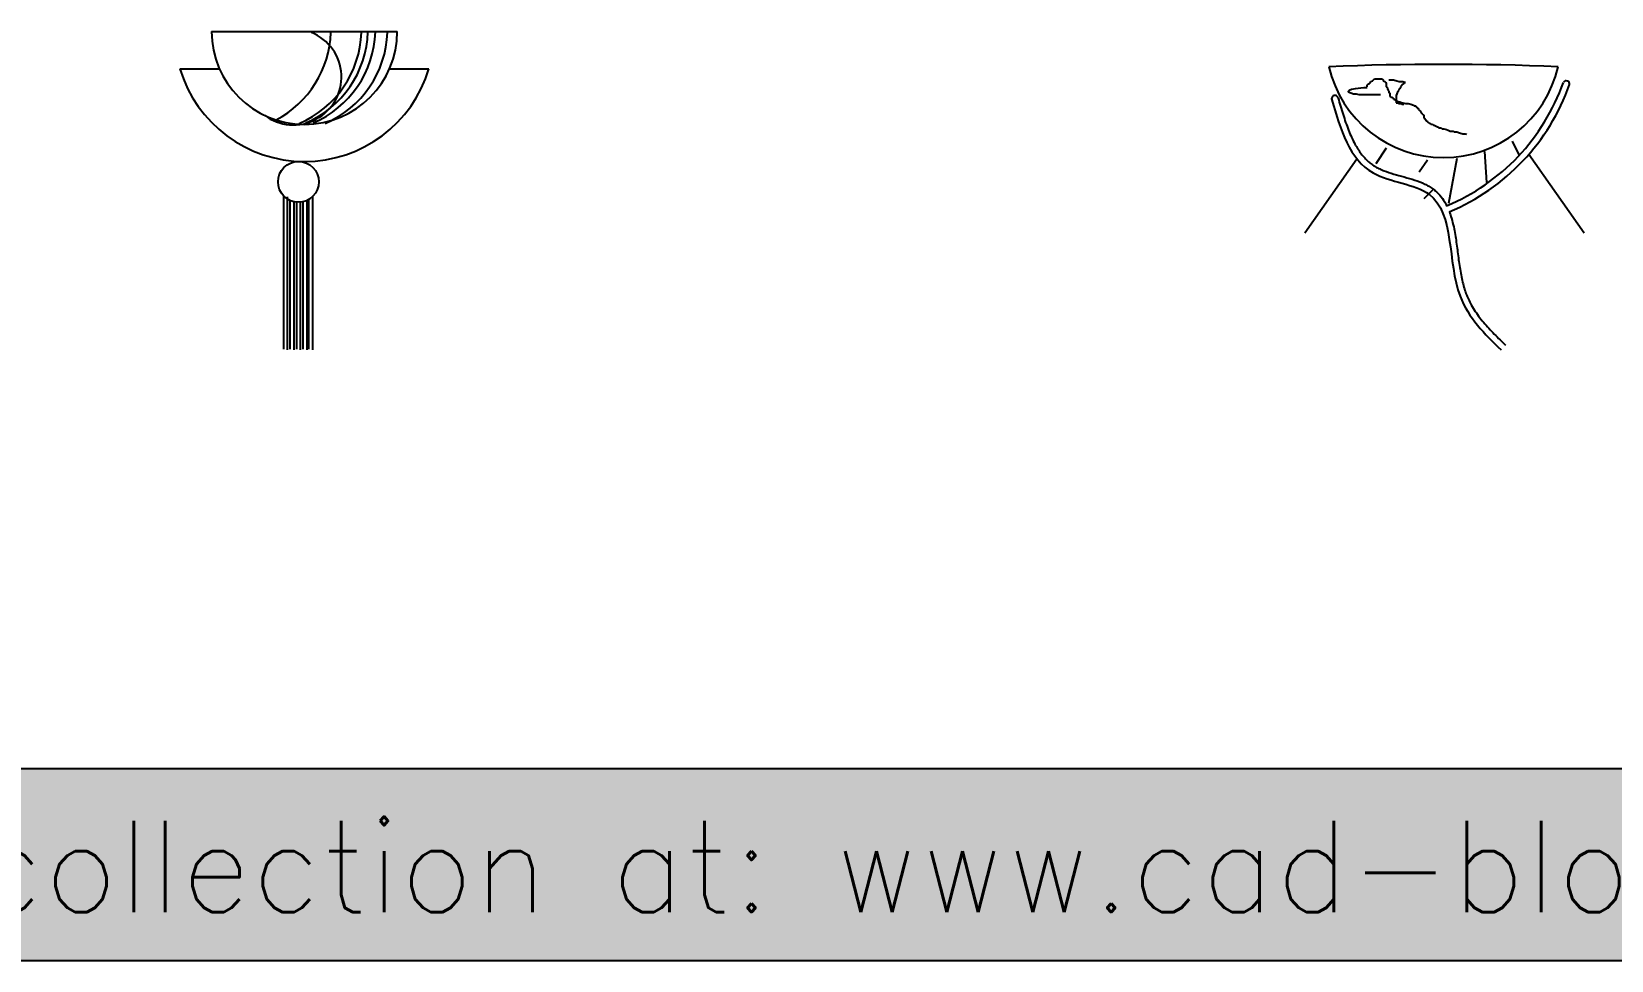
# Model space of a CAD drawing. Header units: millimetres. Extents: x 16558 to 27439, y -905 to 3871.
# Drawn here: x 24513 to 26215, y -905 to 96 of the extents above; entities that cross this region are included whole.
import ezdxf

# ---------------------------------------------------------------- set-up
doc = ezdxf.new("R2010")
doc.units = ezdxf.units.MM
doc.layers.add('www.cad-blocks.net', color=7, linetype='Continuous')
doc.styles.get("Standard").update_dxf_attribs({"font": 'arial.ttf'})

# ---------------------------------------------------------------- blocks, each defined once
blk = doc.blocks.new('A$C5457282A')
for p, q in [((34.2, 343), (234.2, 343)), ((0, 303), (42.5, 303)), ((225.8, 303), (268.3, 303)), ((111.6, 165.6), (111.6, 0.6)), ((115.7, 165), (115.7, 0)), ((118.6, 160.1), (118.6, 0.6)), ((122.7, 159.6), (122.7, 0)), ((125.6, 159.6), (125.6, 0.6)), ((129.7, 159.1), (129.7, 0)), ((132.6, 159.6), (132.6, 0.6)), ((136.7, 160.9), (136.7, 0)), ((138.6, 161.9), (138.6, 0.6)), ((142.7, 165), (142.7, 0))]:
    blk.add_line(p, q)
blk.add_circle((127.7, 181), 22)
for centre, radius, start, end in [((134.2, 343), 100, 180, 0), ((122.3, 294), 51.7, 232.9497, 67.9636), ((51.9, 345.8), 110.8, 297.7989, 358.0273), ((84.9, 345.8), 110.8, 293.254, 358.0273), ((91.9, 346.4), 110.8, 293.254, 358.0273), ((99.9, 346.4), 110.8, 293.254, 358.0273), ((112.9, 345.8), 110.8, 293.254, 358.0273), ((134.2, 343), 140, 196.6015, 343.3985)]:
    blk.add_arc(centre, radius, start, end)
blk = doc.blocks.new('A$C68FA38C7')
for p, q in [((71, 289.1), (72.8, 289.8)), ((71, 289.1), (72.8, 289.8)), ((71, 289.1), (72.8, 289.8)), ((71, 289.1), (72.8, 289.8)), ((72.8, 289.8), (73.8, 290.8)), ((72.8, 289.8), (73.8, 290.8)), ((72.8, 289.8), (73.8, 290.8)), ((72.8, 289.8), (73.8, 290.8)), ((73.8, 290.8), (74.9, 291.9)), ((73.8, 290.8), (74.9, 291.9)), ((73.8, 290.8), (74.9, 291.9)), ((73.8, 290.8), (74.9, 291.9)), ((74.9, 291.9), (83.3, 291.9)), ((74.9, 291.9), (83.3, 291.9)), ((74.9, 291.9), (83.3, 291.9)), ((74.9, 291.9), (83.3, 291.9)), ((83.3, 291.9), (84.3, 290.8)), ((83.3, 291.9), (84.3, 290.8)), ((83.3, 291.9), (84.3, 290.8)), ((83.3, 291.9), (84.3, 290.8)), ((84.3, 290.8), (84.3, 289.8)), ((84.3, 290.8), (84.3, 289.8)), ((84.3, 290.8), (84.3, 289.8)), ((84.3, 290.8), (84.3, 289.8)), ((84.3, 289.8), (86.1, 289.1)), ((84.3, 289.8), (86.1, 289.1)), ((84.3, 289.8), (86.1, 289.1)), ((84.3, 289.8), (86.1, 289.1)), ((90.6, 290.8), (95.5, 290.8)), ((90.6, 290.8), (95.5, 290.8)), ((90.6, 290.8), (95.5, 290.8)), ((90.6, 290.8), (95.5, 290.8)), ((95.5, 290.8), (99, 289.8)), ((95.5, 290.8), (99, 289.8)), ((95.5, 290.8), (99, 289.8)), ((95.5, 290.8), (99, 289.8)), ((99, 289.8), (101.8, 289.1)), ((99, 289.8), (101.8, 289.1)), ((99, 289.8), (101.8, 289.1)), ((99, 289.8), (101.8, 289.1)), ((47.6, 279.6), (46.5, 278.6)), ((47.6, 279.6), (46.5, 278.6)), ((47.6, 279.6), (46.5, 278.6)), ((47.6, 279.6), (46.5, 278.6)), ((46.5, 278.6), (46.5, 277.9)), ((46.5, 278.6), (46.5, 277.9)), ((46.5, 278.6), (46.5, 277.9)), ((46.5, 278.6), (46.5, 277.9)), ((46.5, 277.9), (49.7, 276.8)), ((46.5, 277.9), (49.7, 276.8)), ((46.5, 277.9), (49.7, 276.8)), ((46.5, 277.9), (49.7, 276.8)), ((50.4, 280.7), (47.6, 279.6)), ((50.4, 280.7), (47.6, 279.6)), ((50.4, 280.7), (47.6, 279.6)), ((50.4, 280.7), (47.6, 279.6)), ((49.7, 276.8), (52.5, 275.8)), ((49.7, 276.8), (52.5, 275.8)), ((49.7, 276.8), (52.5, 275.8)), ((49.7, 276.8), (52.5, 275.8)), ((54.2, 281.4), (50.4, 280.7)), ((54.2, 281.4), (50.4, 280.7)), ((54.2, 281.4), (50.4, 280.7)), ((54.2, 281.4), (50.4, 280.7)), ((52.5, 275.8), (55.3, 275.8)), ((52.5, 275.8), (55.3, 275.8)), ((52.5, 275.8), (55.3, 275.8)), ((52.5, 275.8), (55.3, 275.8)), ((63.7, 282.4), (54.2, 281.4)), ((63.7, 282.4), (54.2, 281.4)), ((63.7, 282.4), (54.2, 281.4)), ((63.7, 282.4), (54.2, 281.4)), ((55.3, 275.8), (58.1, 275.1)), ((55.3, 275.8), (58.1, 275.1)), ((55.3, 275.8), (58.1, 275.1)), ((55.3, 275.8), (58.1, 275.1)), ((58.1, 275.1), (81.5, 275.1)), ((58.1, 275.1), (81.5, 275.1)), ((58.1, 275.1), (81.5, 275.1)), ((58.1, 275.1), (81.5, 275.1)), ((67.2, 282.4), (63.7, 282.4)), ((67.2, 282.4), (63.7, 282.4)), ((67.2, 282.4), (63.7, 282.4)), ((67.2, 282.4), (63.7, 282.4)), ((67.2, 285.2), (69.3, 287)), ((67.2, 285.2), (69.3, 287)), ((67.2, 285.2), (69.3, 287)), ((67.2, 285.2), (69.3, 287)), ((67.2, 283.5), (67.2, 285.2)), ((67.2, 283.5), (67.2, 285.2)), ((67.2, 283.5), (67.2, 285.2)), ((67.2, 283.5), (67.2, 285.2)), ((69.3, 287), (70, 287)), ((69.3, 287), (70, 287)), ((69.3, 287), (70, 287)), ((69.3, 287), (70, 287)), ((70, 287), (71, 289.1)), ((70, 287), (71, 289.1)), ((70, 287), (71, 289.1)), ((70, 287), (71, 289.1)), ((86.1, 289.1), (87.1, 288)), ((86.1, 289.1), (87.1, 288)), ((86.1, 289.1), (87.1, 288)), ((86.1, 289.1), (87.1, 288)), ((87.1, 288), (87.8, 287)), ((87.1, 288), (87.8, 287)), ((87.1, 288), (87.8, 287)), ((87.1, 288), (87.8, 287)), ((87.8, 287), (87.8, 283.5)), ((87.8, 287), (87.8, 283.5)), ((87.8, 287), (87.8, 283.5)), ((87.8, 287), (87.8, 283.5)), ((87.8, 283.5), (88.9, 282.4)), ((87.8, 283.5), (88.9, 282.4)), ((87.8, 283.5), (88.9, 282.4)), ((87.8, 283.5), (88.9, 282.4)), ((88.9, 282.4), (88.9, 281.4)), ((88.9, 282.4), (88.9, 281.4)), ((88.9, 282.4), (88.9, 281.4)), ((88.9, 282.4), (88.9, 281.4)), ((88.9, 281.4), (89.9, 279.6)), ((88.9, 281.4), (89.9, 279.6)), ((88.9, 281.4), (89.9, 279.6)), ((88.9, 281.4), (89.9, 279.6)), ((89.9, 279.6), (90.6, 278.6)), ((89.9, 279.6), (90.6, 278.6)), ((89.9, 279.6), (90.6, 278.6)), ((89.9, 279.6), (90.6, 278.6)), ((90.6, 278.6), (90.6, 276.8)), ((90.6, 278.6), (90.6, 276.8)), ((90.6, 278.6), (90.6, 276.8)), ((90.6, 278.6), (90.6, 276.8)), ((90.6, 276.8), (91.7, 276.8)), ((90.6, 276.8), (91.7, 276.8)), ((90.6, 276.8), (91.7, 276.8)), ((90.6, 276.8), (91.7, 276.8)), ((91.7, 276.8), (91.7, 273)), ((91.7, 276.8), (91.7, 273)), ((91.7, 276.8), (91.7, 273)), ((91.7, 276.8), (91.7, 273)), ((91.7, 273), (92.7, 273)), ((91.7, 273), (92.7, 273)), ((91.7, 273), (92.7, 273)), ((91.7, 273), (92.7, 273)), ((92.7, 273), (92.7, 272.3)), ((92.7, 273), (92.7, 272.3)), ((92.7, 273), (92.7, 272.3)), ((92.7, 273), (92.7, 272.3)), ((99, 275.8), (98.3, 274)), ((99, 275.8), (98.3, 274)), ((99, 275.8), (98.3, 274)), ((99, 275.8), (98.3, 274)), ((98.3, 274), (98.3, 266.3)), ((98.3, 274), (98.3, 266.3)), ((98.3, 274), (98.3, 266.3)), ((98.3, 274), (98.3, 266.3)), ((100.1, 278.6), (99, 275.8)), ((100.1, 278.6), (99, 275.8)), ((100.1, 278.6), (99, 275.8)), ((100.1, 278.6), (99, 275.8)), ((101.1, 279.6), (100.1, 278.6)), ((101.1, 279.6), (100.1, 278.6)), ((101.1, 279.6), (100.1, 278.6)), ((101.1, 279.6), (100.1, 278.6)), ((101.8, 281.4), (101.1, 279.6)), ((101.8, 281.4), (101.1, 279.6)), ((101.8, 281.4), (101.1, 279.6)), ((101.8, 281.4), (101.1, 279.6)), ((101.8, 289.1), (105.7, 289.1)), ((101.8, 289.1), (105.7, 289.1)), ((101.8, 289.1), (105.7, 289.1)), ((101.8, 289.1), (105.7, 289.1)), ((102.9, 282.4), (101.8, 281.4)), ((102.9, 282.4), (101.8, 281.4)), ((102.9, 282.4), (101.8, 281.4)), ((102.9, 282.4), (101.8, 281.4)), ((103.9, 284.2), (102.9, 283.5)), ((103.9, 284.2), (102.9, 283.5)), ((103.9, 284.2), (102.9, 283.5)), ((103.9, 284.2), (102.9, 283.5)), ((102.9, 283.5), (102.9, 282.4)), ((102.9, 283.5), (102.9, 282.4)), ((102.9, 283.5), (102.9, 282.4)), ((102.9, 283.5), (102.9, 282.4)), ((105.7, 286.3), (103.9, 284.2)), ((105.7, 286.3), (103.9, 284.2)), ((105.7, 286.3), (103.9, 284.2)), ((105.7, 286.3), (103.9, 284.2)), ((105.7, 289.1), (107.4, 288)), ((105.7, 289.1), (107.4, 288)), ((105.7, 289.1), (107.4, 288)), ((105.7, 289.1), (107.4, 288)), ((106.7, 287), (105.7, 286.3)), ((106.7, 287), (105.7, 286.3)), ((106.7, 287), (105.7, 286.3)), ((106.7, 287), (105.7, 286.3)), ((107.4, 288), (106.7, 287)), ((107.4, 288), (106.7, 287)), ((107.4, 288), (106.7, 287)), ((107.4, 288), (106.7, 287)), ((107.4, 288), (108.5, 288)), ((108.5, 288), (107.4, 288)), ((107.4, 288), (108.5, 288)), ((108.5, 288), (107.4, 288)), ((107.4, 288), (108.5, 288)), ((108.5, 288), (107.4, 288)), ((107.4, 288), (108.5, 288)), ((108.5, 288), (107.4, 288)), ((92.7, 272.3), (94.5, 272.3)), ((92.7, 272.3), (94.5, 272.3)), ((92.7, 272.3), (94.5, 272.3)), ((92.7, 272.3), (94.5, 272.3)), ((94.5, 272.3), (94.5, 271.2)), ((94.5, 272.3), (94.5, 271.2)), ((94.5, 272.3), (94.5, 271.2)), ((94.5, 272.3), (94.5, 271.2)), ((94.5, 271.2), (95.5, 271.2)), ((94.5, 271.2), (95.5, 271.2)), ((94.5, 271.2), (95.5, 271.2)), ((94.5, 271.2), (95.5, 271.2)), ((95.5, 271.2), (95.5, 270.2)), ((95.5, 271.2), (95.5, 270.2)), ((95.5, 271.2), (95.5, 270.2)), ((95.5, 271.2), (95.5, 270.2)), ((95.5, 270.2), (96.2, 270.2)), ((95.5, 270.2), (96.2, 270.2)), ((95.5, 270.2), (96.2, 270.2)), ((95.5, 270.2), (96.2, 270.2)), ((96.2, 270.2), (97.3, 269.1)), ((96.2, 270.2), (97.3, 269.1)), ((96.2, 270.2), (97.3, 269.1)), ((96.2, 270.2), (97.3, 269.1)), ((97.3, 269.1), (98.3, 269.1)), ((97.3, 269.1), (98.3, 269.1)), ((97.3, 269.1), (98.3, 269.1)), ((97.3, 269.1), (98.3, 269.1)), ((98.3, 269.1), (99, 268.4)), ((98.3, 269.1), (99, 268.4)), ((98.3, 269.1), (99, 268.4)), ((98.3, 269.1), (99, 268.4)), ((98.3, 266.3), (100.1, 266.3)), ((98.3, 266.3), (100.1, 266.3)), ((98.3, 266.3), (100.1, 266.3)), ((98.3, 266.3), (100.1, 266.3)), ((98.5, 266.3), (99.8, 268.1)), ((98.5, 266.3), (99.8, 268.1)), ((98.5, 266.3), (99.8, 268.1)), ((98.5, 266.3), (99.8, 268.1)), ((99, 268.4), (101.1, 267.4)), ((99, 268.4), (101.1, 267.4)), ((99, 268.4), (101.1, 267.4)), ((99, 268.4), (101.1, 267.4)), ((100.1, 266.3), (101.8, 265.6)), ((100.1, 266.3), (101.8, 265.6)), ((100.1, 266.3), (101.8, 265.6)), ((100.1, 266.3), (101.8, 265.6)), ((101.1, 267.4), (102.9, 267.4)), ((101.1, 267.4), (102.9, 267.4)), ((101.1, 267.4), (102.9, 267.4)), ((101.1, 267.4), (102.9, 267.4)), ((101.8, 265.6), (103.9, 265.6)), ((101.8, 265.6), (103.9, 265.6)), ((101.8, 265.6), (103.9, 265.6)), ((101.8, 265.6), (103.9, 265.6)), ((102.9, 267.4), (103.9, 266.3)), ((102.9, 267.4), (103.9, 266.3)), ((102.9, 267.4), (103.9, 266.3)), ((102.9, 267.4), (103.9, 266.3)), ((103.9, 266.3), (105.7, 266.3)), ((103.9, 266.3), (105.7, 266.3)), ((103.9, 266.3), (105.7, 266.3)), ((103.9, 266.3), (105.7, 266.3)), ((103.9, 265.6), (104.6, 264.6)), ((103.9, 265.6), (104.6, 264.6)), ((103.9, 265.6), (104.6, 264.6)), ((103.9, 265.6), (104.6, 264.6)), ((104.6, 264.6), (106.7, 264.6)), ((104.6, 264.6), (106.7, 264.6)), ((104.6, 264.6), (106.7, 264.6)), ((104.6, 264.6), (106.7, 264.6)), ((105.7, 266.3), (108.5, 265.6)), ((105.7, 266.3), (108.5, 265.6)), ((105.7, 266.3), (108.5, 265.6)), ((105.7, 266.3), (108.5, 265.6)), ((108.5, 265.6), (111.3, 265.6)), ((108.5, 265.6), (111.3, 265.6)), ((108.5, 265.6), (111.3, 265.6)), ((108.5, 265.6), (111.3, 265.6)), ((111.3, 265.6), (114.1, 264.6)), ((111.3, 265.6), (114.1, 264.6)), ((111.3, 265.6), (114.1, 264.6)), ((111.3, 265.6), (114.1, 264.6)), ((114.1, 264.6), (116.9, 263.5)), ((114.1, 264.6), (116.9, 263.5)), ((114.1, 264.6), (116.9, 263.5)), ((114.1, 264.6), (116.9, 263.5)), ((116.9, 263.5), (117.9, 263.5)), ((116.9, 263.5), (117.9, 263.5)), ((116.9, 263.5), (117.9, 263.5)), ((116.9, 263.5), (117.9, 263.5)), ((117.9, 263.5), (117.9, 262.8)), ((117.9, 263.5), (117.9, 262.8)), ((117.9, 263.5), (117.9, 262.8)), ((117.9, 263.5), (117.9, 262.8)), ((117.9, 262.8), (119.7, 262.8)), ((117.9, 262.8), (119.7, 262.8)), ((117.9, 262.8), (119.7, 262.8)), ((117.9, 262.8), (119.7, 262.8)), ((119.7, 262.8), (119.7, 261.8)), ((119.7, 262.8), (119.7, 261.8)), ((119.7, 262.8), (119.7, 261.8)), ((119.7, 262.8), (119.7, 261.8)), ((119.7, 261.8), (120.7, 261.8)), ((119.7, 261.8), (120.7, 261.8)), ((119.7, 261.8), (120.7, 261.8)), ((119.7, 261.8), (120.7, 261.8)), ((120.7, 261.8), (120.7, 260.7)), ((120.7, 261.8), (120.7, 260.7)), ((120.7, 261.8), (120.7, 260.7)), ((120.7, 261.8), (120.7, 260.7)), ((120.7, 260.7), (121.8, 260.7)), ((120.7, 260.7), (121.8, 260.7)), ((120.7, 260.7), (121.8, 260.7)), ((120.7, 260.7), (121.8, 260.7)), ((121.8, 260.7), (122.5, 259)), ((121.8, 260.7), (122.5, 259)), ((121.8, 260.7), (122.5, 259)), ((121.8, 260.7), (122.5, 259)), ((122.5, 259), (123.5, 257.9)), ((122.5, 259), (123.5, 257.9)), ((122.5, 259), (123.5, 257.9)), ((122.5, 259), (123.5, 257.9)), ((123.5, 257.9), (124.6, 257.2)), ((123.5, 257.9), (124.6, 257.2)), ((123.5, 257.9), (124.6, 257.2)), ((123.5, 257.9), (124.6, 257.2)), ((124.6, 257.2), (125.3, 256.2)), ((124.6, 257.2), (125.3, 256.2)), ((124.6, 257.2), (125.3, 256.2)), ((124.6, 257.2), (125.3, 256.2)), ((125.3, 256.2), (125.3, 255.1)), ((125.3, 256.2), (125.3, 255.1)), ((125.3, 256.2), (125.3, 255.1)), ((125.3, 256.2), (125.3, 255.1)), ((125.3, 255.1), (126.3, 254.4)), ((125.3, 255.1), (126.3, 254.4)), ((125.3, 255.1), (126.3, 254.4)), ((125.3, 255.1), (126.3, 254.4)), ((126.3, 254.4), (127.4, 253.4)), ((126.3, 254.4), (127.4, 253.4)), ((126.3, 254.4), (127.4, 253.4)), ((126.3, 254.4), (127.4, 253.4)), ((127.4, 253.4), (128.1, 253.4)), ((127.4, 253.4), (128.1, 253.4)), ((127.4, 253.4), (128.1, 253.4)), ((127.4, 253.4), (128.1, 253.4)), ((128.1, 253.4), (128.1, 249.5)), ((128.1, 253.4), (128.1, 249.5)), ((128.1, 253.4), (128.1, 249.5)), ((128.1, 253.4), (128.1, 249.5)), ((128.1, 249.5), (129.1, 249.5)), ((128.1, 249.5), (129.1, 249.5)), ((128.1, 249.5), (129.1, 249.5)), ((128.1, 249.5), (129.1, 249.5)), ((129.1, 249.5), (130.2, 247.8)), ((129.1, 249.5), (130.2, 247.8)), ((129.1, 249.5), (130.2, 247.8)), ((129.1, 249.5), (130.2, 247.8)), ((130.2, 247.8), (130.2, 246.7)), ((130.2, 247.8), (130.2, 246.7)), ((130.2, 247.8), (130.2, 246.7)), ((130.2, 247.8), (130.2, 246.7)), ((130.2, 246.7), (131.9, 246.7)), ((130.2, 246.7), (131.9, 246.7)), ((130.2, 246.7), (131.9, 246.7)), ((130.2, 246.7), (131.9, 246.7)), ((131.9, 246.7), (131.9, 246)), ((131.9, 246.7), (131.9, 246)), ((131.9, 246.7), (131.9, 246)), ((131.9, 246.7), (131.9, 246)), ((131.9, 246), (133, 245)), ((131.9, 246), (133, 245)), ((131.9, 246), (133, 245)), ((131.9, 246), (133, 245)), ((133, 245), (133.7, 245)), ((133, 245), (133.7, 245)), ((133, 245), (133.7, 245)), ((133, 245), (133.7, 245)), ((133.7, 245), (134.7, 243.9)), ((133.7, 245), (134.7, 243.9)), ((133.7, 245), (134.7, 243.9)), ((133.7, 245), (134.7, 243.9)), ((134.7, 243.9), (135.8, 243.9)), ((134.7, 243.9), (135.8, 243.9)), ((134.7, 243.9), (135.8, 243.9)), ((134.7, 243.9), (135.8, 243.9)), ((135.8, 243.9), (135.8, 243.2)), ((135.8, 243.9), (135.8, 243.2)), ((135.8, 243.9), (135.8, 243.2)), ((135.8, 243.9), (135.8, 243.2)), ((135.8, 243.2), (137.5, 243.2)), ((135.8, 243.2), (137.5, 243.2)), ((135.8, 243.2), (137.5, 243.2)), ((135.8, 243.2), (137.5, 243.2)), ((137.5, 243.2), (138.6, 242.2)), ((137.5, 243.2), (138.6, 242.2)), ((137.5, 243.2), (138.6, 242.2)), ((137.5, 243.2), (138.6, 242.2)), ((138.6, 242.2), (139.3, 242.2)), ((138.6, 242.2), (139.3, 242.2)), ((138.6, 242.2), (139.3, 242.2)), ((138.6, 242.2), (139.3, 242.2)), ((139.3, 242.2), (141.4, 241.1)), ((139.3, 242.2), (141.4, 241.1)), ((139.3, 242.2), (141.4, 241.1)), ((139.3, 242.2), (141.4, 241.1)), ((141.4, 241.1), (143.1, 240.4)), ((141.4, 241.1), (143.1, 240.4)), ((141.4, 241.1), (143.1, 240.4)), ((141.4, 241.1), (143.1, 240.4)), ((143.1, 240.4), (144.2, 239.4)), ((143.1, 240.4), (144.2, 239.4)), ((143.1, 240.4), (144.2, 239.4)), ((143.1, 240.4), (144.2, 239.4)), ((144.2, 239.4), (147, 239.4)), ((144.2, 239.4), (147, 239.4)), ((144.2, 239.4), (147, 239.4)), ((144.2, 239.4), (147, 239.4)), ((147, 239.4), (148, 238.3)), ((147, 239.4), (148, 238.3)), ((147, 239.4), (148, 238.3)), ((147, 239.4), (148, 238.3)), ((148, 238.3), (149.8, 238.3)), ((148, 238.3), (149.8, 238.3)), ((148, 238.3), (149.8, 238.3)), ((148, 238.3), (149.8, 238.3)), ((149.8, 238.3), (152.6, 237.6)), ((149.8, 238.3), (152.6, 237.6)), ((149.8, 238.3), (152.6, 237.6)), ((149.8, 238.3), (152.6, 237.6)), ((152.6, 237.6), (154.3, 236.6)), ((152.6, 237.6), (154.3, 236.6)), ((152.6, 237.6), (154.3, 236.6)), ((152.6, 237.6), (154.3, 236.6)), ((154.3, 236.6), (156.4, 235.5)), ((154.3, 236.6), (156.4, 235.5)), ((154.3, 236.6), (156.4, 235.5)), ((154.3, 236.6), (156.4, 235.5)), ((156.4, 235.5), (159.9, 235.5)), ((156.4, 235.5), (159.9, 235.5)), ((156.4, 235.5), (159.9, 235.5)), ((156.4, 235.5), (159.9, 235.5)), ((159.9, 235.5), (161, 234.8)), ((159.9, 235.5), (161, 234.8)), ((159.9, 235.5), (161, 234.8)), ((159.9, 235.5), (161, 234.8)), ((161, 234.8), (163.8, 234.8)), ((161, 234.8), (163.8, 234.8)), ((161, 234.8), (163.8, 234.8)), ((161, 234.8), (163.8, 234.8)), ((163.8, 234.8), (166.6, 233.8)), ((163.8, 234.8), (166.6, 233.8)), ((163.8, 234.8), (166.6, 233.8)), ((163.8, 234.8), (166.6, 233.8)), ((166.6, 233.8), (170.4, 232.7)), ((166.6, 233.8), (170.4, 232.7)), ((166.6, 233.8), (170.4, 232.7)), ((166.6, 233.8), (170.4, 232.7)), ((170.4, 232.7), (173.2, 232.7)), ((170.4, 232.7), (173.2, 232.7)), ((170.4, 232.7), (173.2, 232.7)), ((170.4, 232.7), (173.2, 232.7)), ((173.2, 232.7), (174.3, 232)), ((173.2, 232.7), (174.3, 232)), ((173.2, 232.7), (174.3, 232)), ((173.2, 232.7), (174.3, 232)), ((223.3, 224.7), (230.6, 210)), ((223.3, 224.7), (230.6, 210)), ((223.3, 224.7), (230.6, 210)), ((223.3, 224.7), (230.6, 210)), ((0, 126), (56.1, 205.8)), ((0, 126), (56.1, 205.8)), ((0, 126), (56.1, 205.8)), ((0, 126), (56.1, 205.8)), ((87.8, 217.3), (76.6, 200.5)), ((87.8, 217.3), (76.6, 200.5)), ((87.8, 217.3), (76.6, 200.5)), ((87.8, 217.3), (76.6, 200.5)), ((132.3, 204.4), (123.2, 191.4)), ((132.3, 204.4), (123.2, 191.4)), ((132.3, 204.4), (123.2, 191.4)), ((132.3, 204.4), (123.2, 191.4)), ((163.8, 206.1), (154.7, 157.8)), ((163.8, 206.1), (154.7, 157.8)), ((163.8, 206.1), (154.7, 157.8)), ((163.8, 206.1), (154.7, 157.8)), ((193.5, 213.8), (195.6, 180.2)), ((193.5, 213.8), (195.6, 180.2)), ((193.5, 213.8), (195.6, 180.2)), ((193.5, 213.8), (195.6, 180.2)), ((241.5, 210.8), (301, 126)), ((241.5, 210.8), (301, 126)), ((241.5, 210.8), (301, 126)), ((241.5, 210.8), (301, 126)), ((128.6, 163), (138.6, 173)), ((128.6, 163), (138.6, 173)), ((128.6, 163), (138.6, 173)), ((128.6, 163), (138.6, 173))]:
    blk.add_line(p, q)
for centre, radius, start, end in [((149.4, -2808.6), 3116.2, 87.7278, 92.2722), ((149.4, -2808.6), 3116.2, 87.7278, 92.2722), ((149.4, -2808.6), 3116.2, 87.7278, 92.2722), ((149.4, -2808.6), 3116.2, 87.7278, 92.2722), ((149.4, 334), 126.9, 193.1394, 346.8606), ((149.4, 334), 126.9, 193.1394, 346.8606), ((149.4, 334), 126.9, 193.1394, 346.8606), ((149.4, 334), 126.9, 193.1394, 346.8606), ((281.7, 286.3), 3.61, 354.7832, 146.3663), ((281.7, 286.3), 3.61, 354.7832, 146.3663), ((281.7, 286.3), 3.61, 354.7832, 146.3663), ((281.7, 286.3), 3.61, 354.7832, 146.3663), ((32.4, 270.7), 3.51, 13.1526, 199.4414), ((32.4, 270.7), 3.51, 13.1526, 199.4414), ((32.4, 270.7), 3.51, 13.1526, 199.4414), ((32.4, 270.7), 3.51, 13.1526, 199.4414), ((66.1, 363.2), 225.3, 292.6341, 340.5747), ((66.1, 363.2), 225.3, 292.6341, 340.5747), ((66.1, 363.2), 225.3, 292.6341, 340.5747), ((66.1, 363.2), 225.3, 292.6341, 340.5747), ((66.1, 363.2), 232.3, 292.6635, 340.5747), ((66.1, 363.2), 232.3, 292.6635, 340.5747), ((66.1, 363.2), 232.3, 292.6635, 340.5747), ((66.1, 363.2), 232.3, 292.6635, 340.5747)]:
    blk.add_arc(centre, radius, start, end)
blk.add_spline([(29, 269.5), (73.5, 190.7), (134, 167.6), (167.3, 57.7), (211.4, 0)], degree=3)
blk.add_spline([(29, 269.5), (73.5, 190.7), (134, 167.6), (167.3, 57.7), (211.4, 0)], degree=3)
blk.add_spline([(29, 269.5), (73.5, 190.7), (134, 167.6), (167.3, 57.7), (211.4, 0)], degree=3)
blk.add_spline([(29, 269.5), (73.5, 190.7), (134, 167.6), (167.3, 57.7), (211.4, 0)], degree=3)
for points, knots in [([(35.8, 271.5), (37.5, 265.4), (39.3, 259.5), (43, 247.8), (44.9, 242.2), (49.1, 231.5), (51.4, 226.4), (56, 218), (58.2, 214.5), (63.1, 208.1), (65.7, 205.3), (69.8, 201.7), (71.1, 200.7), (73.6, 198.8), (74.9, 198), (77, 196.8), (77.7, 196.4), (79.1, 195.7), (79.9, 195.3), (82.2, 194.2), (83.8, 193.6), (88.7, 191.7), (92.2, 190.5), (99.5, 188.4), (103.2, 187.4), (110.8, 185.2), (114.6, 184.2), (122.1, 181.7), (125.8, 180.3), (130.8, 177.9), (132.3, 177.1), (135.1, 175.4), (136.5, 174.5), (138.6, 173), (139.3, 172.5), (140.6, 171.4), (141.2, 170.9), (143, 169.2), (144.2, 168), (147.3, 164.4), (149.1, 161.8), (151.5, 157.9), (152.2, 156.6), (152.9, 155.2)], [0, 0, 0, 0, 24.19835, 24.19835, 48.3967, 48.3967, 72.595049, 72.595049, 92.246575, 92.246575, 111.898101, 111.898101, 120.069617, 120.069617, 127.953462, 127.953462, 131.976085, 131.976085, 135.998708, 135.998708, 144.043954, 144.043954, 159.942455, 159.942455, 175.840957, 175.840957, 191.739459, 191.739459, 207.63796, 207.63796, 214.402357, 214.402357, 221.203553, 221.203553, 224.656874, 224.656874, 228.110195, 228.110195, 235.016837, 235.016837, 248.043402, 248.043402, 254.278158, 254.278158, 254.278158, 254.278158]), ([(35.8, 271.5), (37.5, 265.4), (39.3, 259.5), (43, 247.8), (44.9, 242.2), (49.1, 231.5), (51.4, 226.4), (56, 218), (58.2, 214.5), (63.1, 208.1), (65.7, 205.3), (69.8, 201.7), (71.1, 200.7), (73.6, 198.8), (74.9, 198), (77, 196.8), (77.7, 196.4), (79.1, 195.7), (79.9, 195.3), (82.2, 194.2), (83.8, 193.6), (88.7, 191.7), (92.2, 190.5), (99.5, 188.4), (103.2, 187.4), (110.8, 185.2), (114.6, 184.2), (122.1, 181.7), (125.8, 180.3), (130.8, 177.9), (132.3, 177.1), (135.1, 175.4), (136.5, 174.5), (138.6, 173), (139.3, 172.5), (140.6, 171.4), (141.2, 170.9), (143, 169.2), (144.2, 168), (147.3, 164.4), (149.1, 161.8), (151.5, 157.9), (152.2, 156.6), (152.9, 155.2)], [0, 0, 0, 0, 24.19835, 24.19835, 48.3967, 48.3967, 72.595049, 72.595049, 92.246575, 92.246575, 111.898101, 111.898101, 120.069617, 120.069617, 127.953462, 127.953462, 131.976085, 131.976085, 135.998708, 135.998708, 144.043954, 144.043954, 159.942455, 159.942455, 175.840957, 175.840957, 191.739459, 191.739459, 207.63796, 207.63796, 214.402357, 214.402357, 221.203553, 221.203553, 224.656874, 224.656874, 228.110195, 228.110195, 235.016837, 235.016837, 248.043402, 248.043402, 254.278158, 254.278158, 254.278158, 254.278158]), ([(35.8, 271.5), (37.5, 265.4), (39.3, 259.5), (43, 247.8), (44.9, 242.2), (49.1, 231.5), (51.4, 226.4), (56, 218), (58.2, 214.5), (63.1, 208.1), (65.7, 205.3), (69.8, 201.7), (71.1, 200.7), (73.6, 198.8), (74.9, 198), (77, 196.8), (77.7, 196.4), (79.1, 195.7), (79.9, 195.3), (82.2, 194.2), (83.8, 193.6), (88.7, 191.7), (92.2, 190.5), (99.5, 188.4), (103.2, 187.4), (110.8, 185.2), (114.6, 184.2), (122.1, 181.7), (125.8, 180.3), (130.8, 177.9), (132.3, 177.1), (135.1, 175.4), (136.5, 174.5), (138.6, 173), (139.3, 172.5), (140.6, 171.4), (141.2, 170.9), (143, 169.2), (144.2, 168), (147.3, 164.4), (149.1, 161.8), (151.5, 157.9), (152.2, 156.6), (152.9, 155.2)], [0, 0, 0, 0, 24.19835, 24.19835, 48.3967, 48.3967, 72.595049, 72.595049, 92.246575, 92.246575, 111.898101, 111.898101, 120.069617, 120.069617, 127.953462, 127.953462, 131.976085, 131.976085, 135.998708, 135.998708, 144.043954, 144.043954, 159.942455, 159.942455, 175.840957, 175.840957, 191.739459, 191.739459, 207.63796, 207.63796, 214.402357, 214.402357, 221.203553, 221.203553, 224.656874, 224.656874, 228.110195, 228.110195, 235.016837, 235.016837, 248.043402, 248.043402, 254.278158, 254.278158, 254.278158, 254.278158]), ([(35.8, 271.5), (37.5, 265.4), (39.3, 259.5), (43, 247.8), (44.9, 242.2), (49.1, 231.5), (51.4, 226.4), (56, 218), (58.2, 214.5), (63.1, 208.1), (65.7, 205.3), (69.8, 201.7), (71.1, 200.7), (73.6, 198.8), (74.9, 198), (77, 196.8), (77.7, 196.4), (79.1, 195.7), (79.9, 195.3), (82.2, 194.2), (83.8, 193.6), (88.7, 191.7), (92.2, 190.5), (99.5, 188.4), (103.2, 187.4), (110.8, 185.2), (114.6, 184.2), (122.1, 181.7), (125.8, 180.3), (130.8, 177.9), (132.3, 177.1), (135.1, 175.4), (136.5, 174.5), (138.6, 173), (139.3, 172.5), (140.6, 171.4), (141.2, 170.9), (143, 169.2), (144.2, 168), (147.3, 164.4), (149.1, 161.8), (151.5, 157.9), (152.2, 156.6), (152.9, 155.2)], [0, 0, 0, 0, 24.19835, 24.19835, 48.3967, 48.3967, 72.595049, 72.595049, 92.246575, 92.246575, 111.898101, 111.898101, 120.069617, 120.069617, 127.953462, 127.953462, 131.976085, 131.976085, 135.998708, 135.998708, 144.043954, 144.043954, 159.942455, 159.942455, 175.840957, 175.840957, 191.739459, 191.739459, 207.63796, 207.63796, 214.402357, 214.402357, 221.203553, 221.203553, 224.656874, 224.656874, 228.110195, 228.110195, 235.016837, 235.016837, 248.043402, 248.043402, 254.278158, 254.278158, 254.278158, 254.278158]), ([(155.7, 148.8), (156.5, 146.6), (157.3, 144.2), (158.9, 138.8), (159.7, 135.7), (161.5, 127.1), (162.4, 121.6), (164, 110.4), (164.7, 104.8), (166.2, 93.7), (167, 88.1), (168.9, 77.5), (170.1, 72.3), (172.1, 65.2), (172.8, 63), (174, 59.8), (174.4, 58.7), (175.3, 56.6), (175.8, 55.6), (177.2, 52.5), (178.2, 50.5), (182, 43.7), (185.1, 39.1), (191.9, 30.2), (195.7, 25.9), (203.6, 17.5), (207.7, 13.4), (213.4, 7.8), (214.8, 6.4), (216.3, 5)], [264.012549, 264.012549, 264.012549, 264.012549, 274.096533, 274.096533, 287.123099, 287.123099, 309.017096, 309.017096, 330.911094, 330.911094, 352.805092, 352.805092, 374.699089, 374.699089, 384.756072, 384.756072, 389.929768, 389.929768, 395.103464, 395.103464, 405.450857, 405.450857, 430.664756, 430.664756, 455.878655, 455.878655, 481.092554, 481.092554, 489.597123, 489.597123, 489.597123, 489.597123]), ([(155.7, 148.8), (156.5, 146.6), (157.3, 144.2), (158.9, 138.8), (159.7, 135.7), (161.5, 127.1), (162.4, 121.6), (164, 110.4), (164.7, 104.8), (166.2, 93.7), (167, 88.1), (168.9, 77.5), (170.1, 72.3), (172.1, 65.2), (172.8, 63), (174, 59.8), (174.4, 58.7), (175.3, 56.6), (175.8, 55.6), (177.2, 52.5), (178.2, 50.5), (182, 43.7), (185.1, 39.1), (191.9, 30.2), (195.7, 25.9), (203.6, 17.5), (207.7, 13.4), (213.4, 7.8), (214.8, 6.4), (216.3, 5)], [264.012549, 264.012549, 264.012549, 264.012549, 274.096533, 274.096533, 287.123099, 287.123099, 309.017096, 309.017096, 330.911094, 330.911094, 352.805092, 352.805092, 374.699089, 374.699089, 384.756072, 384.756072, 389.929768, 389.929768, 395.103464, 395.103464, 405.450857, 405.450857, 430.664756, 430.664756, 455.878655, 455.878655, 481.092554, 481.092554, 489.597123, 489.597123, 489.597123, 489.597123]), ([(155.7, 148.8), (156.5, 146.6), (157.3, 144.2), (158.9, 138.8), (159.7, 135.7), (161.5, 127.1), (162.4, 121.6), (164, 110.4), (164.7, 104.8), (166.2, 93.7), (167, 88.1), (168.9, 77.5), (170.1, 72.3), (172.1, 65.2), (172.8, 63), (174, 59.8), (174.4, 58.7), (175.3, 56.6), (175.8, 55.6), (177.2, 52.5), (178.2, 50.5), (182, 43.7), (185.1, 39.1), (191.9, 30.2), (195.7, 25.9), (203.6, 17.5), (207.7, 13.4), (213.4, 7.8), (214.8, 6.4), (216.3, 5)], [264.012549, 264.012549, 264.012549, 264.012549, 274.096533, 274.096533, 287.123099, 287.123099, 309.017096, 309.017096, 330.911094, 330.911094, 352.805092, 352.805092, 374.699089, 374.699089, 384.756072, 384.756072, 389.929768, 389.929768, 395.103464, 395.103464, 405.450857, 405.450857, 430.664756, 430.664756, 455.878655, 455.878655, 481.092554, 481.092554, 489.597123, 489.597123, 489.597123, 489.597123]), ([(155.7, 148.8), (156.5, 146.6), (157.3, 144.2), (158.9, 138.8), (159.7, 135.7), (161.5, 127.1), (162.4, 121.6), (164, 110.4), (164.7, 104.8), (166.2, 93.7), (167, 88.1), (168.9, 77.5), (170.1, 72.3), (172.1, 65.2), (172.8, 63), (174, 59.8), (174.4, 58.7), (175.3, 56.6), (175.8, 55.6), (177.2, 52.5), (178.2, 50.5), (182, 43.7), (185.1, 39.1), (191.9, 30.2), (195.7, 25.9), (203.6, 17.5), (207.7, 13.4), (213.4, 7.8), (214.8, 6.4), (216.3, 5)], [264.012549, 264.012549, 264.012549, 264.012549, 274.096533, 274.096533, 287.123099, 287.123099, 309.017096, 309.017096, 330.911094, 330.911094, 352.805092, 352.805092, 374.699089, 374.699089, 384.756072, 384.756072, 389.929768, 389.929768, 395.103464, 395.103464, 405.450857, 405.450857, 430.664756, 430.664756, 455.878655, 455.878655, 481.092554, 481.092554, 489.597123, 489.597123, 489.597123, 489.597123])]:
    blk.add_open_spline(points, degree=3, knots=knots)
blk = doc.blocks.new('FORMAT')
at = {"layer": 'www.cad-blocks.net', "true_color": 0x546d8e}
h = blk.add_hatch(color=155, dxfattribs=at)
h.set_gradient(color1=(68, 68, 68), color2=(84, 109, 142), tint=1)
h.paths.add_polyline_path([(17751.5, -697.8), (17751.5, -904.6), (27439.2, -904.6), (27439.2, -697.8)])
at = {"layer": 'www.cad-blocks.net', "color": 155, "true_color": 0x546d8e}
for p, q in [((17751.5, -697.8), (27439.2, -697.8)), ((17751.5, -904.6), (27439.2, -904.6))]:
    blk.add_line(p, q, dxfattribs=at)
at = {"layer": 'www.cad-blocks.net', "insert": (22744.4, -754.2), "char_height": 98.28, "attachment_point": 1}
blk.add_mtext_dynamic_manual_height_columns('{\\Fsimplex|c0;\\C255;\\c16777215;download more free cad collection at: www.cad-blocks.net}', width=45138.163, gutter_width=12.5, heights=[0], dxfattribs=at)

msp = doc.modelspace()

# ---------------------------------------------------------------- block references
for name, p in [('A$C5457282A', (24672.6, -246.6)), ('A$C68FA38C7', (25884.7, -246.6))]:
    msp.add_blockref(name, p)
at = {"layer": 'www.cad-blocks.net'}
msp.add_blockref('FORMAT', (0, 0), dxfattribs=at)

doc.saveas('drawing.dxf')
